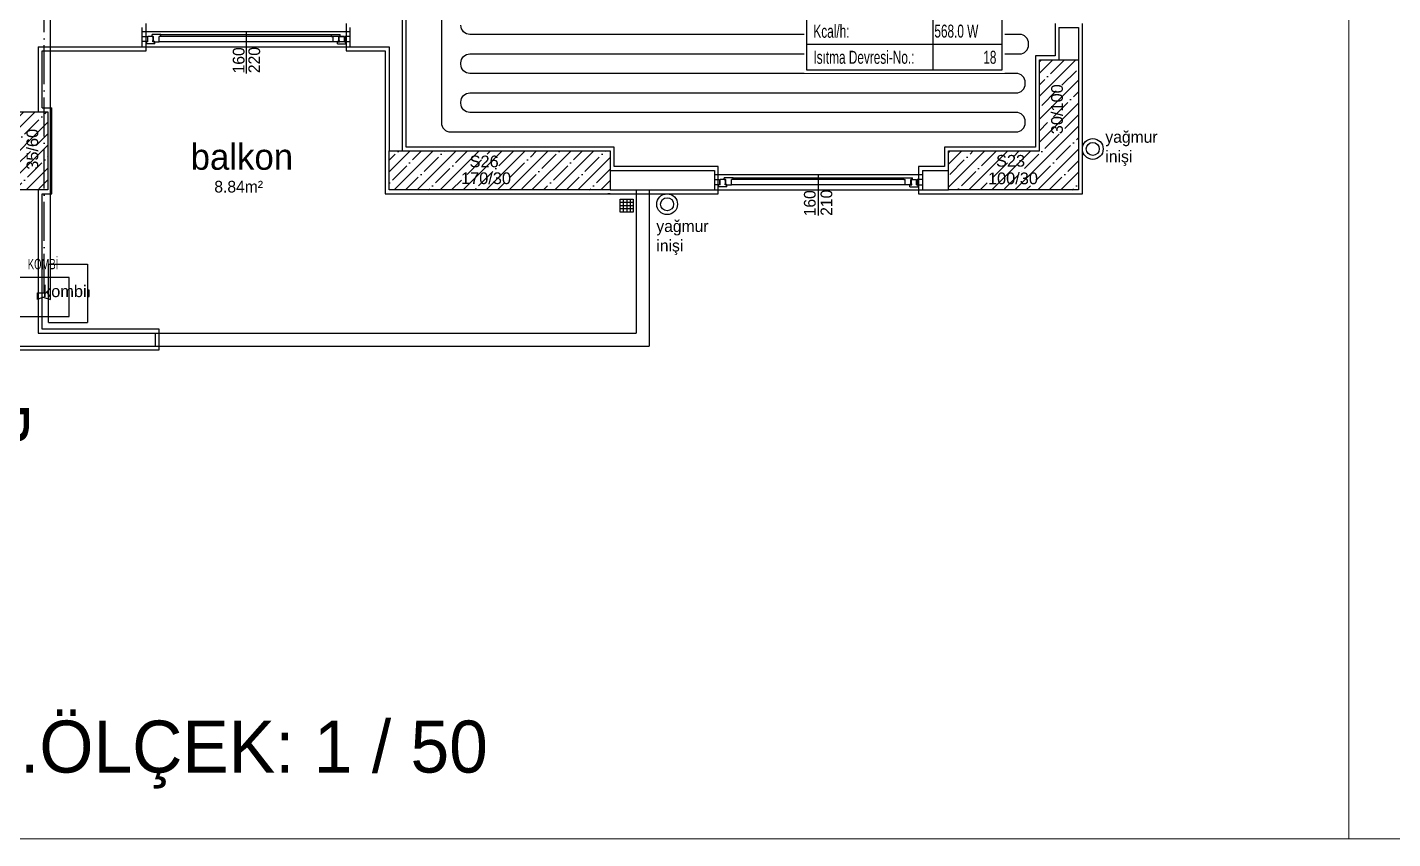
# Model space of a CAD drawing. Header units: centimetres. Extents: x 275281 to 287704, y -444050 to -441150.
# Drawn here: x 278363 to 279413, y -444050 to -443426 of the extents above; entities that cross this region are included whole.
import ezdxf
from ezdxf.enums import TextEntityAlignment as Align

# ---------------------------------------------------------------- set-up
doc = ezdxf.new("R2010")
doc.units = ezdxf.units.CM
doc.linetypes.add('ROTAS_ISITMA_DONUS', pattern=[40, 30, -5, 0, -5])
doc.layers.add('ANTED', color=144, linetype='CONTINUOUS', lineweight=0)
doc.layers.add('ROTAS-ISITMA-PEX', color=1, linetype='Continuous', lineweight=30)
for name, color, linetype in [('MKDU0', 50, 'CONTINUOUS'), ('ROTAS-ISITMA-CIHAZ', 2, 'Continuous'), ('ROTAS-ISITMA-DONUS-BORU', 30, 'ROTAS_ISITMA_DONUS'), ('ROTAS-ISITMA-ETIKET', 2, 'Continuous'), ('ROTAS-ISITMA-GIDIS-BORU', 10, 'Continuous')]:
    doc.layers.add(name, color=color, linetype=linetype)
doc.styles.add('arial_1_18', font='arial.ttf', dxfattribs={"height": 0.2})
doc.styles.add('ROTAS-YAZI', font='arial.ttf')
pattern_1 = [(45, (255901.426, -437638.89), (-8.838835, 8.838835), []), (45, (255910.265, -437638.89), (-8.838835, 8.838835), [15.625, -3.125, 0, -3.125])]

# ---------------------------------------------------------------- blocks, each defined once
blk = doc.blocks.new('ROTAS-YI-ETIKET')
at = {"color": 2}
for p, q in [((96.9, 0), (96.9, -80)), ((0, -20), (150, -20)), ((0, -40), (150, -40)), ((0, -60), (150, -60))]:
    blk.add_line(p, q, dxfattribs=at)
at = {"color": 2, "extrusion": (0, 0, -1)}
blk.add_lwpolyline([(-150, 0), (-150, -80), (0, -80), (0, 0)], close=True, dxfattribs=at)
at = {"color": 2, "style": 'ROTAS-YAZI', "width": 0.65}
for s, p in [('Hat uzunluğu:', (5, -10)), ('Modülasyon Aralığı:', (5, -30)), ('Kcal/h:', (5, -50)), ('Isıtma Devresi-No.:', (5, -70))]:
    blk.add_text(s, height=10, dxfattribs=at).set_placement(p, align=Align.MIDDLE_LEFT)
at = {"color": 2, "style": 'ROTAS-YAZI', "width": 0.65, "flags": 1}
for tag in ['ALAN', 'NO', 'DERECE', 'BORU', 'MAHAL']:
    blk.add_attdef(tag, (0, 0), '', height=5, dxfattribs=at)
at = {"color": 2, "style": 'ROTAS-YAZI', "width": 0.65}
for tag, p in [('UZ', (145.7, -14.9)), ('AR', (145.7, -34.9)), ('NO1', (145.7, -75))]:
    blk.add_attdef(tag, text='', height=10, dxfattribs=at).set_placement(p, align=Align.RIGHT)
blk.add_attdef('YER', (98, -54.9), '', height=10, dxfattribs=at)

msp = doc.modelspace()

# ---------------------------------------------------------------- hatches: boundary and pattern name
at = {"layer": 'MKDU0', "ltscale": 0.03}
h = msp.add_hatch(dxfattribs=at)
h.set_pattern_fill('ANSI35', color=8, scale=50, style=0)
h.set_pattern_definition(pattern_1)
h.paths.add_polyline_path([(279171.3, -443450.8), (279141.3, -443450.8), (279141.3, -443520.8), (279071.3, -443520.8), (279071.3, -443550.8), (279171.3, -443550.8)])
h.paths.add_polyline_path([(279161.8, -443510.3), (279161.8, -443467.2), (279147.9, -443467.2), (279147.9, -443510.3)], flags=24)
h.paths.add_polyline_path([(279099.4, -443548.9), (279142.5, -443548.9), (279142.5, -443534.9), (279099.4, -443534.9)], flags=24)
h.paths.add_polyline_path([(279105.6, -443535.3), (279132.6, -443535.3), (279132.6, -443521.4), (279105.6, -443521.4)], flags=24)
h = msp.add_hatch(dxfattribs=at)
h.set_pattern_fill('ANSI35', color=8, scale=50, style=0)
h.set_pattern_definition(pattern_1)
h.paths.add_polyline_path([(278378.8, -443490.8), (278343.8, -443490.8), (278343.8, -443550.8), (278378.8, -443550.8)])
h.paths.add_polyline_path([(278373.9, -443537.6), (278373.9, -443501.5), (278359.9, -443501.5), (278359.9, -443537.6)], flags=24)
h.paths.add_polyline_path([(278360.8, -443534), (278360.8, -443507), (278346.9, -443507), (278346.9, -443534)], flags=24)
h = msp.add_hatch(dxfattribs=at)
h.set_pattern_fill('ANSI35', color=8, scale=50, style=0)
h.set_pattern_definition(pattern_1)
h.paths.add_polyline_path([(278811.3, -443520.8), (278641.3, -443520.8), (278641.3, -443550.8), (278811.3, -443550.8)])
h.paths.add_polyline_path([(278694.1, -443548.8), (278737.2, -443548.8), (278737.2, -443534.8), (278694.1, -443534.8)], flags=24)
h.paths.add_polyline_path([(278700.7, -443535.9), (278727.7, -443535.9), (278727.7, -443521.9), (278700.7, -443521.9)], flags=24)

# ---------------------------------------------------------------- linework, layer by layer
at = {"layer": 'ANTED'}
for p, q in [((279379.2, -444049.6), (279379.2, -441149.6)), ((275280.8, -444049.6), (281418.1, -444049.6))]:
    msp.add_line(p, q, dxfattribs=at)
at = {"layer": 'MKDU0', "color": 8, "ltscale": 0.03}
for p, q in [((278651.3, -443150.8), (278651.3, -443520.8)), ((278654.3, -443517.8), (278654.3, -443153.8)), ((278451.3, -443440.8), (278451.3, -443425.8)), ((278451.3, -443429), (278611.3, -443429)), ((278454.3, -443443.8), (278454.3, -443422.8)), ((278458.9, -443432.8), (278458.9, -443431.4)), ((278465.7, -443431.4), (278458.9, -443431.4)), ((278465.7, -443431.4), (278603.7, -443431.4)), ((278465.7, -443432.8), (278465.7, -443431.4)), ((278531.3, -443429), (278531.3, -443461.3)), ((278596.9, -443432.8), (278596.9, -443431.4)), ((278596.9, -443431.4), (278603.7, -443431.4)), ((278603.7, -443432.8), (278603.7, -443431.4)), ((278608.3, -443422.8), (278608.3, -443443.8)), ((278611.3, -443440.8), (278611.3, -443425.8)), ((279153.3, -443422.8), (279153.3, -443447.7)), ((279156.3, -443425.8), (279156.3, -443450.7)), ((279156.3, -443425.8), (279171.3, -443425.8)), ((279171.3, -443425.8), (279171.3, -443450.7)), ((279174.3, -443450.7), (279174.3, -443422.8)), ((278371.3, -443440.8), (278371.3, -443490.8)), ((278371.3, -443440.8), (278451.3, -443440.8)), ((278451.3, -443432.8), (278455.3, -443432.8)), ((278455.3, -443436.8), (278451.3, -443436.8)), ((278451.3, -443440.8), (278611.3, -443440.8)), ((278454.6, -443438.4), (278454.6, -443437)), ((278455.8, -443437), (278454.6, -443437)), ((278461, -443438.4), (278454.6, -443438.4)), ((278455.3, -443432.8), (278455.3, -443436.8)), ((278459.8, -443432.8), (278455.8, -443432.8)), ((278455.8, -443437), (278455.8, -443432.8)), ((278458.9, -443432.8), (278460.1, -443432.8)), ((278459.8, -443436), (278459.5, -443436)), ((278459.5, -443437), (278459.5, -443436)), ((278461, -443437), (278459.5, -443437)), ((278459.8, -443436), (278459.8, -443432.8)), ((278460.1, -443436), (278460.1, -443432.8)), ((278460.4, -443436), (278460.1, -443436)), ((278460.4, -443436.5), (278460.1, -443436.5)), ((278460.1, -443437), (278460.1, -443436.5)), ((278460.1, -443437), (278464.5, -443437)), ((278460.4, -443436.5), (278460.4, -443436)), ((278461, -443438.4), (278461, -443437)), ((278464.5, -443437), (278464.5, -443432.8)), ((278465.7, -443432.8), (278464.5, -443432.8)), ((278608, -443437), (278464.5, -443437)), ((278606.8, -443432.8), (278465.7, -443432.8)), ((278596.9, -443432.8), (278598.1, -443432.8)), ((278598.1, -443437), (278598.1, -443432.8)), ((278602.5, -443437), (278598.1, -443437)), ((278601.6, -443438.4), (278601.6, -443437)), ((278601.6, -443437), (278603.1, -443437)), ((278601.6, -443438.4), (278608, -443438.4)), ((278602.2, -443436.5), (278602.2, -443436)), ((278602.2, -443436), (278602.5, -443436)), ((278602.2, -443436.5), (278602.5, -443436.5)), ((278603.7, -443432.8), (278602.5, -443432.8)), ((278602.5, -443436), (278602.5, -443432.8)), ((278602.5, -443437), (278602.5, -443436.5)), ((278602.8, -443432.8), (278606.8, -443432.8)), ((278602.8, -443436), (278602.8, -443432.8)), ((278602.8, -443436), (278603.1, -443436)), ((278603.1, -443437), (278603.1, -443436)), ((278606.8, -443437), (278606.8, -443432.8)), ((278606.8, -443437), (278608, -443437)), ((278611.3, -443432.8), (278607.3, -443432.8)), ((278607.3, -443432.8), (278607.3, -443436.8)), ((278607.3, -443436.8), (278611.3, -443436.8)), ((278608, -443438.4), (278608, -443437)), ((278611.3, -443440.8), (278641.3, -443440.8)), ((278641.3, -443440.8), (278641.3, -443520.8)), ((278374.3, -443487.8), (278374.3, -443443.8)), ((278374.3, -443443.8), (278454.3, -443443.8)), ((278608.3, -443443.8), (278638.3, -443443.8)), ((278638.3, -443443.8), (278638.3, -443517.8)), ((279153.3, -443447.7), (279138.3, -443447.7)), ((279138.3, -443447.7), (279138.3, -443517.8)), ((279174.3, -443553.8), (279174.3, -443450.7)), ((278374.3, -443487.8), (278381.8, -443487.8)), ((278381.8, -443553.8), (278381.8, -443487.8)), ((278638.3, -443517.8), (278638.3, -443553.8)), ((278814.3, -443517.8), (278654.3, -443517.8)), ((278814.3, -443532.8), (278814.3, -443517.8)), ((279138.3, -443517.8), (279068.3, -443517.8)), ((279068.3, -443517.8), (279068.3, -443532.8)), ((278811.3, -443535.8), (278816.3, -443535.8)), ((278811.3, -443535.8), (278891.3, -443535.8)), ((278894.3, -443532.8), (278814.3, -443532.8)), ((278891.3, -443535.8), (278891.3, -443550.8)), ((278894.3, -443553.8), (278894.3, -443532.8)), ((279048.3, -443532.8), (279048.3, -443553.8)), ((279068.3, -443532.8), (279048.3, -443532.8)), ((279051.3, -443535.8), (279071.3, -443535.8)), ((279051.3, -443535.8), (279051.3, -443550.8)), ((278891.3, -443539), (279051.3, -443539)), ((278891.3, -443542.8), (278895.3, -443542.8)), ((278895.3, -443546.8), (278891.3, -443546.8)), ((278894.6, -443548.4), (278894.6, -443547)), ((278895.8, -443547), (278894.6, -443547)), ((278895.3, -443542.8), (278895.3, -443546.8)), ((278899.8, -443542.8), (278895.8, -443542.8)), ((278895.8, -443547), (278895.8, -443542.8)), ((278898.9, -443542.8), (278898.9, -443541.4)), ((278905.7, -443541.4), (278898.9, -443541.4)), ((278898.9, -443542.8), (278900.1, -443542.8)), ((278899.8, -443546), (278899.5, -443546)), ((278899.5, -443547), (278899.5, -443546)), ((278901, -443547), (278899.5, -443547)), ((278899.8, -443546), (278899.8, -443542.8)), ((278900.1, -443546), (278900.1, -443542.8)), ((278900.4, -443546), (278900.1, -443546)), ((278900.4, -443546.5), (278900.1, -443546.5)), ((278900.1, -443547), (278900.1, -443546.5)), ((278900.1, -443547), (278904.5, -443547)), ((278900.4, -443546.5), (278900.4, -443546)), ((278901, -443548.4), (278901, -443547)), ((278904.5, -443547), (278904.5, -443542.8)), ((278905.7, -443542.8), (278904.5, -443542.8)), ((279038.1, -443547), (278904.5, -443547)), ((278905.7, -443541.4), (279036.9, -443541.4)), ((278905.7, -443542.8), (278905.7, -443541.4)), ((279036.9, -443542.8), (278905.7, -443542.8)), ((278971.3, -443570.4), (278971.3, -443539)), ((279036.9, -443541.4), (279043.7, -443541.4)), ((279036.9, -443542.8), (279036.9, -443541.4)), ((279036.9, -443542.8), (279038.1, -443542.8)), ((279038.1, -443547), (279038.1, -443542.8)), ((279042.5, -443547), (279038.1, -443547)), ((279041.6, -443547), (279043.1, -443547)), ((279041.6, -443548.4), (279041.6, -443547)), ((279042.2, -443546), (279042.5, -443546)), ((279042.2, -443546.5), (279042.2, -443546)), ((279042.2, -443546.5), (279042.5, -443546.5)), ((279042.5, -443546), (279042.5, -443542.8)), ((279043.7, -443542.8), (279042.5, -443542.8)), ((279042.5, -443547), (279042.5, -443546.5)), ((279042.8, -443546), (279042.8, -443542.8)), ((279042.8, -443542.8), (279046.8, -443542.8)), ((279042.8, -443546), (279043.1, -443546)), ((279043.1, -443547), (279043.1, -443546)), ((279043.7, -443542.8), (279043.7, -443541.4)), ((279046.8, -443547), (279046.8, -443542.8)), ((279046.8, -443547), (279048, -443547)), ((279051.3, -443542.8), (279047.3, -443542.8)), ((279047.3, -443542.8), (279047.3, -443546.8)), ((279047.3, -443546.8), (279051.3, -443546.8)), ((279048, -443548.4), (279048, -443547)), ((278371.3, -443550.8), (278371.3, -443660.8)), ((278374.3, -443657.8), (278374.3, -443553.8)), ((278374.3, -443553.8), (278381.8, -443553.8)), ((278638.3, -443553.8), (278811.3, -443553.8)), ((278811.3, -443553.8), (278809.3, -443553.8)), ((278809.3, -443553.8), (278894.3, -443553.8)), ((278811.3, -443550.8), (278816.3, -443550.8)), ((278811.3, -443550.8), (278891.3, -443550.8)), ((278891.3, -443550.8), (279051.3, -443550.8)), ((278901, -443548.4), (278894.6, -443548.4)), ((279041.6, -443548.4), (279048, -443548.4)), ((279048.3, -443553.8), (279071.3, -443553.8)), ((279051.3, -443550.8), (279071.3, -443550.8)), ((279071.3, -443553.8), (279174.3, -443553.8)), ((278819, -443567.9), (278819, -443557.9)), ((278819, -443557.9), (278829, -443557.9)), ((278829, -443560.4), (278819, -443560.4)), ((278829, -443562.9), (278819, -443562.9)), ((278829, -443565.4), (278819, -443565.4)), ((278829, -443567.9), (278819, -443567.9)), ((278821.3, -443557.9), (278821.3, -443567.9)), ((278823.9, -443557.9), (278823.9, -443567.9)), ((278826.5, -443557.9), (278826.5, -443567.9)), ((278829, -443557.9), (278829, -443567.9)), ((278379.3, -443652.8), (278379.3, -443607.8)), ((278379.3, -443607.8), (278409.3, -443607.8)), ((278409.3, -443607.8), (278409.3, -443652.8)), ((278410.6, -443627.8), (278409.3, -443627.8)), ((278410.6, -443632.8), (278410.6, -443627.8)), ((278409.3, -443632.8), (278410.6, -443632.8)), ((278371.3, -443660.8), (278461.3, -443660.8)), ((278464.3, -443657.8), (278374.3, -443657.8)), ((278379.3, -443652.8), (278409.3, -443652.8)), ((278461.3, -443660.8), (278461.3, -443670.8)), ((278464.3, -443673.8), (278464.3, -443657.8)), ((278261.3, -443670.8), (278461.3, -443670.8)), ((278258.3, -443673.8), (278464.3, -443673.8))]:
    msp.add_line(p, q, dxfattribs=at)
for points in [[(279141.3, -443520.8), (279141.3, -443450.8)], [(279141.3, -443450.8), (279171.3, -443450.8)], [(279171.3, -443450.8), (279171.3, -443550.8)], [(278343.8, -443490.8), (278378.8, -443490.8)], [(278378.8, -443490.8), (278378.8, -443550.8)], [(278641.3, -443520.8), (278811.3, -443520.8)], [(278641.3, -443550.8), (278641.3, -443520.8)], [(278811.3, -443520.8), (278811.3, -443550.8)], [(279071.3, -443520.8), (279141.3, -443520.8)], [(279071.3, -443550.8), (279071.3, -443520.8)], [(278378.8, -443550.8), (278343.8, -443550.8)], [(278811.3, -443550.8), (278641.3, -443550.8)], [(278831.3, -443550.8), (278831.3, -443660.8)], [(278841.3, -443550.8), (278841.3, -443670.8)], [(279171.3, -443550.8), (279071.3, -443550.8)], [(278461.3, -443660.8), (278831.3, -443660.8)], [(278461.3, -443670.8), (278841.3, -443670.8)]]:
    msp.add_lwpolyline(points, dxfattribs=at)
for centre, radius in [((279182.3, -443519.3), 8), ((279182.3, -443519.3), 5), ((278855, -443561.8), 8), ((278855, -443561.8), 5)]:
    msp.add_circle(centre, radius, dxfattribs=at)
at = {"layer": 'ROTAS-ISITMA-CIHAZ'}
msp.add_lwpolyline([(278355.1, -443648.2), (278395.1, -443648.2), (278395.1, -443618.2), (278355.1, -443618.2)], close=True, dxfattribs=at)
at = {"layer": 'ROTAS-ISITMA-DONUS-BORU'}
msp.add_lwpolyline([(278375.1, -443633.2), (278370.9, -443635), (278370.9, -443630), (278375.9, -443630), (278375.9, -443405), (278445.9, -443405), (278445.9, -443050), (278610.9, -443050), (278610.9, -442970), (278580.9, -442970), (278580.9, -442870)], dxfattribs=at)
at = {"layer": 'ROTAS-ISITMA-GIDIS-BORU'}
msp.add_lwpolyline([(278375.1, -443633.2), (278380.9, -443635), (278380.9, -443410), (278450.9, -443410), (278450.9, -443055), (278615.9, -443055), (278615.9, -442965), (278585.9, -442965), (278585.9, -442870)], dxfattribs=at)
at = {"layer": 'ROTAS-ISITMA-PEX'}
msp.add_lwpolyline([(278681.4, -443041.2), (278681.4, -443499.2, 0.414214), (278688.4, -443506.2), (279123.4, -443506.2, 0.414214), (279130.4, -443499.2), (279130.4, -443498.2, 0.414214), (279123.4, -443491.2), (278703.4, -443491.2, -0.414214), (278696.4, -443484.2), (278696.4, -443483.2, -0.414214), (278703.4, -443476.2), (279123.4, -443476.2, 0.414214), (279130.4, -443469.2), (279130.4, -443468.2, 0.414214), (279123.4, -443461.2), (278703.4, -443461.2, -0.414214), (278696.4, -443454.2), (278696.4, -443453.2, -0.414214), (278703.4, -443446.2), (279126, -443446.2, 0.414214), (279133, -443439.2), (279133, -443438.2, 0.414214), (279126, -443431.2), (278703.4, -443431.2, -0.414214), (278696.4, -443424.2)], format="xyb", dxfattribs=at)

# ---------------------------------------------------------------- texts
at = {"layer": 'MKDU0', "color": 8, "ltscale": 0.03}
for s, p in [('160', (278530, -443461.2)), ('220', (278542, -443461)), ('160', (278969.2, -443571.1)), ('210', (278982, -443570.7))]:
    msp.add_text(s, height=9, rotation=90, dxfattribs=at).set_placement(p)
at = {"layer": 'MKDU0', "color": 8, "ltscale": 0.03, "style": 'arial_1_18'}
for s, height, rotation, p in [('30/100', 9, 90, (279159.3, -443508)), ('35/60', 9, 90, (278371.4, -443535.3)), ('B', 37.5, 270, (278326.8, -443714.1))]:
    msp.add_text(s, height=height, rotation=rotation, dxfattribs=at).set_placement(p)
for s, p in [('S26', (278703.1, -443533.4)), ('S23', (279107.9, -443532.9)), ('170/30', (278696.5, -443546.3)), ('100/30', (279101.7, -443546.4)), ('kombi', (278375.1, -443633.2))]:
    msp.add_text(s, height=9, dxfattribs=at).set_placement(p)
at = {"layer": 'MKDU0', "color": 8, "ltscale": 0.03}
for s, width, insert, char_height, attachment_point in [('yağmur\\Pinişi', 115.95, (279192, -443532.3), 9, 7), ('balkon', 237.649, (278567.4, -443515.3), 20, 3), ('8.84m²', 64.717, (278506.8, -443543.8), 9, 1), ('yağmur\\Pinişi', 115.95, (278846.7, -443600.9), 9, 7), ('1. KAT PLANI..........ÖLÇEK: 1 / 50', 1029.924, (277890.7, -444011.1), 40, 7)]:
    msp.add_mtext_dynamic_manual_height_columns(s, width=width, gutter_width=45, heights=[0], dxfattribs=dict(at, insert=insert, char_height=char_height, attachment_point=attachment_point))
at = {"layer": 'ROTAS-ISITMA-CIHAZ', "color": 2, "style": 'ROTAS-YAZI', "width": 0.65}
msp.add_text('KOMBİ', height=8, dxfattribs=at).set_placement((278375.1, -443614.2), align=Align.BOTTOM_CENTER)

# ---------------------------------------------------------------- next in the draw order: wipeouts: each hides what was drawn before it
msp.add_wipeout([(278960.5, -443460.8), (279114.5, -443460.8), (279114.5, -443376.8), (278960.5, -443376.8)])

# ---------------------------------------------------------------- next in the draw order: block references
at = {"layer": 'ROTAS-ISITMA-ETIKET'}
msp.add_blockref('ROTAS-YI-ETIKET', (278962.5, -443378.8), dxfattribs=at).add_auto_attribs({'UZ': '67.34 m', 'AR': '15.0', 'NO1': '18', 'YER': '568.0 W'})

doc.saveas('drawing.dxf')
